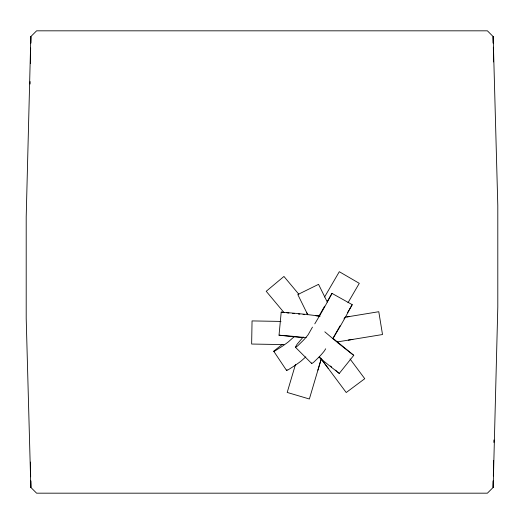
<?xml version="1.0" encoding="UTF-8"?>
<svg xmlns="http://www.w3.org/2000/svg" width="524" height="524" viewBox="0 0 524 524"><rect width="100%" height="100%" fill="white"/><g stroke="black" fill="none" stroke-linecap="round" stroke-linejoin="round"><path stroke-width="0.79" d="M30.097 84.03L30.137 81.58M30.412 63.587L30.647 48.051M30.726 43.145L30.824 36.601L36.601 30.824L487.399 30.824L493.176 36.601L497.8 205.65L497.8 307.077L493.176 487.399L487.399 493.176L36.601 493.176L30.824 487.399L26.2 318.35L26.2 216.923L30.824 36.601L30.824 43.145M493.274 480.855L493.176 487.399L493.176 480.855M493.353 475.949L493.588 460.413M493.863 442.42L493.903 439.97M302.459 337.672L279.03 335.19L281.205 312.121L294.246 313.221A22.604 0.386 5.3 0 1 305.361 314.334L320.171 316.116M325.692 348.788L324.382 350.884A16.329 2.142 -45 0 1 319.463 356.615L314.164 361.809A5.509 0.721 -45 0 1 311.603 363.427L295.385 347.209L297.056 344.301L303.232 336.991M311.603 363.427L311.682 362.922M295.51 364.376L287.198 392.437L309.363 399L321.219 358.979L328.266 368.438M317.891 370.199L321.238 358.973L346.22 392.522L364.756 378.701L350.032 358.953M279.03 335.19L292.091 336.244A22.604 0.386 5.3 0 1 303.206 337.358L306.258 337.698M327.382 301.293L332 293.388L352.194 304.647L345.964 316.175A22.604 0.386 -60.9 0 1 340.456 325.895L332.851 338.727M319.064 315.979L324.611 306.186M332.923 338.425L340.056 325.836M344.013 318.847L344.805 317.446M347.582 312.553L348.938 310.182M349.272 309.592L352.233 304.686M324.585 296.997L339.303 271.707L359.287 283.333L347.995 302.728M314.78 323.845L320.256 314.636A22.604 0.386 -60.9 0 0 325.764 304.916L332 293.388M312.468 327.127L308.171 334.672A16.329 2.142 -45 0 1 303.245 340.404L297.953 345.598A5.509 0.721 -45 0 1 295.385 347.209M319.116 357.316L320.302 358.298A22.604 0.386 38.7 0 0 328.974 365.339L339.264 373.429L353.759 355.351L333.009 338.34M287.054 369.715L286.523 370.311A5.509 0.517 -33.8 0 0 288.541 369.584L294.645 365.7A16.329 1.533 -33.8 0 0 301.248 360.938L305.787 356.883M293.859 336.965L288.449 341.799A16.329 1.533 -33.8 0 1 281.846 346.561L275.742 350.438A5.509 0.517 -33.8 0 1 273.724 351.165L282.24 344.445M353.759 355.351L343.43 347.288A22.604 0.386 38.7 0 1 334.757 340.246L324.808 331.823M339.264 373.429L337.561 371.889M337.653 341.864L338.308 343.227M345.395 317.184L378.78 311.714L382.513 334.528L337.338 341.923L337.594 342.251M348.29 340.128L352.875 339.382M346.908 316.928L349.135 316.568M280.988 321.422L252.051 320.917L251.644 344.039L282.017 344.569M281.689 344.563L283.942 344.609M292.674 313.444L294.272 313.601M298.274 314.007L299.872 314.164M303.069 314.485L304.667 314.649M315.867 315.776L319.064 316.096M286.883 312.848L288.914 313.057M284.119 312.546L281.178 312.166M319.175 356.896L321.048 358.416M330.408 366.014L331.653 367.029M335.452 370.141L336.526 371.025M298.844 294.265L283.949 276.456L266.212 291.285L283.995 312.553M273.803 351.349L286.602 370.494M327.303 302.112L318.559 284.342L297.802 294.553L307.752 314.767M307.667 314.623L306.547 312.324M493.281 43.138L493.176 36.601L493.176 43.138M493.339 47.219L493.569 61.917M30.431 462.083L30.661 476.781M30.72 480.862L30.824 487.399L30.824 480.862"/></g></svg>
